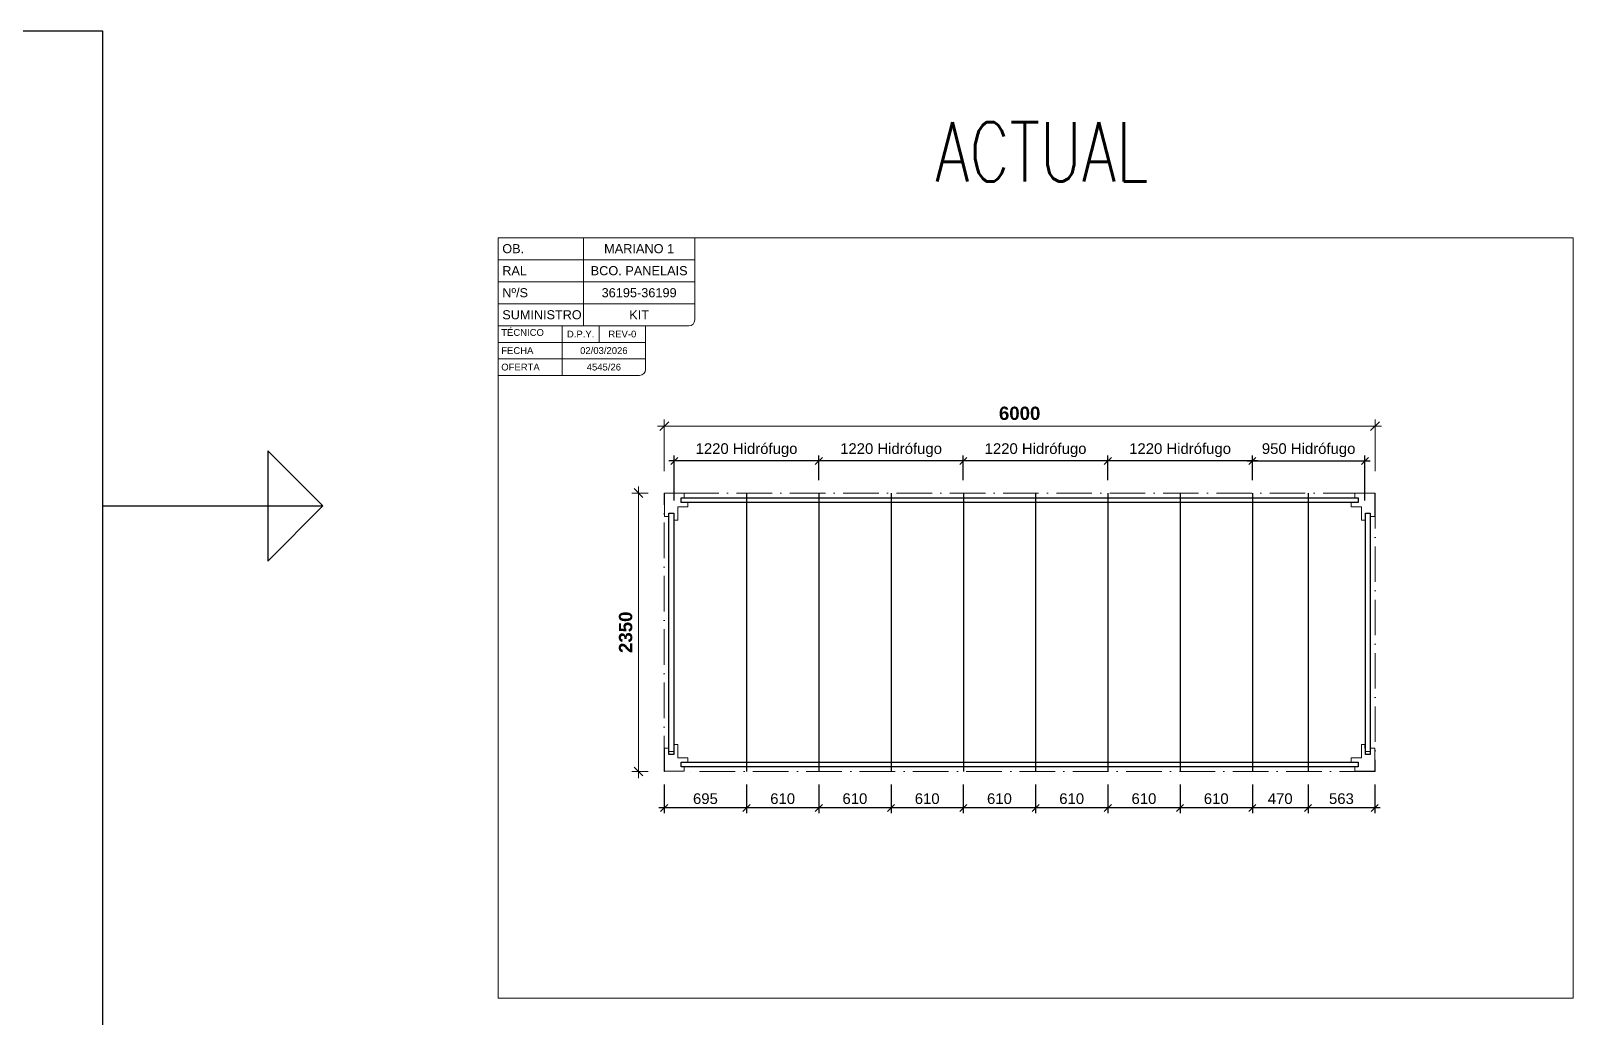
# Model space of a CAD drawing. Header units: millimetres. Extents: x 367645 to 474957, y -134457 to -104992.
# Drawn here: x 401604 to 414624, y -113315 to -104992 of the extents above; entities that cross this region are included whole.
import ezdxf

# ---------------------------------------------------------------- set-up
doc = ezdxf.new("R2010")
doc.units = ezdxf.units.MM
doc.header["$LTSCALE"] = 25
doc.header["$PDMODE"] = 35
doc.header["$PDSIZE"] = 5
doc.linetypes.add('ACAD_ISO10W100', pattern=[18, 12, -3, 0, -3])
for name, color, linetype in [('CARRIL', 3, 'Continuous'), ('Ejes', 4, 'Continuous'), ('Estructura LF', 8, 'Continuous'), ('TEXTO', 2, 'Continuous')]:
    doc.layers.add(name, color=color, linetype=linetype)
for name, color, linetype, lineweight in [('Cotas', 1, 'Continuous', 13), ('PL-LIM-CASETA', 8, 'ACAD_ISO10W100', 9), ('PL-PILARES', 2, 'Continuous', 18)]:
    doc.layers.add(name, color=color, linetype=linetype, lineweight=lineweight)
doc.styles.add('ARIAL', font='arial.ttf')
doc.styles.add('ROMANS', font='romans.shx', dxfattribs={"width": 0.75})
doc.styles.get("Standard").update_dxf_attribs({"font": 'arial.ttf'})
doc.dimstyles.new('PMP-T-60', dxfattribs={"dimscale": 60, "dimtxt": 1.8, "dimasz": 1, "dimexe": 0.75, "dimexo": 1.8, "dimgap": 0.54, "dimtad": 1, "dimdec": 0, "dimzin": 0, "dimdsep": 46, "dimtxsty": 'ROMANS', "dimblk1": 'OBLIQUE', "dimblk2": 'OBLIQUE', "dimsah": 1, "dimcen": 1, "dimdle": 0.75, "dimadec": 0, "dimazin": 0, "dimtfac": 1, "dimtdec": 0, "dimtofl": 0, "dimtmove": 0, "dimatfit": 3, "dimldrblk": 'OBLIQUE', "dimfxl": 1, "dimtolj": 1, "dimtzin": 0, "dimarcsym": 0})

# ---------------------------------------------------------------- blocks, each defined once
blk = doc.blocks.new('_OBLIQUE')
at = {"color": 0, "linetype": 'ByBlock'}
blk.add_line((-0.5, -0.5), (0.5, 0.5), dxfattribs=at)
blk = doc.blocks.new('PILAR Y REMATE')
at = {"lineweight": 0}
blk.add_wipeout([(-140, 78), (-198, 78), (-198, 113), (-113, 113), (-113, 226), (-78, 226), (-78, 168), (-38, 168), (-38, 195), (0, 195), (0, 0), (-167, 0), (-167, 38), (-140, 38)], dxfattribs=at)
at = {"layer": 'PL-PILARES'}
blk.add_line((2, -2), (0, -2), dxfattribs=at)
blk.add_lwpolyline([(-140, 78), (-198, 78), (-198, 113), (-113, 113), (-113, 226), (-78, 226), (-78, 168), (-38, 168), (-38, 195), (0, 195), (0, 0), (-167, 0), (-167, 38), (-140, 38)], close=True, dxfattribs=at)
blk = doc.blocks.new('*D287')
at = {"layer": 'Cotas', "color": 0, "lineweight": -2, "transparency": 16777216}
for p, q in [((407036, -108955), (407036, -108577)), ((408256, -108785), (408256, -108577)), ((408301, -108622), (406991, -108622))]:
    blk.add_line(p, q, dxfattribs=at)
at = {"layer": 'Defpoints', "color": 0, "transparency": 16777216}
for p in [(407036, -108622), (408256, -108893), (407036, -109063)]:
    blk.add_point(p, dxfattribs=at)
at = {"layer": 'Cotas', "color": 0, "lineweight": -2, "transparency": 16777216, "xscale": 60, "yscale": 60, "zscale": 60, "rotation": 180}
blk.add_blockref('_OBLIQUE', (407036, -108622), dxfattribs=at)
at = {"layer": 'Cotas', "color": 0, "lineweight": -2, "transparency": 16777216, "xscale": 60, "yscale": 60, "zscale": 60}
blk.add_blockref('_OBLIQUE', (408256, -108622), dxfattribs=at)
at = {"layer": 'Cotas', "color": 0, "transparency": 16777216, "insert": (407646, -108531), "char_height": 90, "attachment_point": 5, "style": 'ARIAL'}
blk.add_mtext('\\A1;1220 Hidrófugo', dxfattribs=at)
blk = doc.blocks.new('*D288')
at = {"layer": 'Cotas', "color": 0, "lineweight": -2, "transparency": 16777216}
for p, q in [((407646, -111351), (407646, -111595)), ((408256, -111351), (408256, -111595)), ((408301, -111550), (407601, -111550))]:
    blk.add_line(p, q, dxfattribs=at)
at = {"layer": 'Defpoints', "color": 0, "transparency": 16777216}
for p in [(407646, -111243), (408256, -111243), (407646, -111550)]:
    blk.add_point(p, dxfattribs=at)
at = {"layer": 'Cotas', "color": 0, "lineweight": -2, "transparency": 16777216, "xscale": 60, "yscale": 60, "zscale": 60, "rotation": 180}
blk.add_blockref('_OBLIQUE', (407646, -111550), dxfattribs=at)
at = {"layer": 'Cotas', "color": 0, "lineweight": -2, "transparency": 16777216, "xscale": 60, "yscale": 60, "zscale": 60}
blk.add_blockref('_OBLIQUE', (408256, -111550), dxfattribs=at)
at = {"layer": 'Cotas', "color": 0, "transparency": 16777216, "insert": (407951, -111472), "char_height": 90, "attachment_point": 5, "style": 'ARIAL'}
blk.add_mtext('\\A1;610', dxfattribs=at)
blk = doc.blocks.new('*D289')
at = {"layer": 'Cotas', "color": 0, "lineweight": -2, "transparency": 16777216}
for p, q in [((406951, -111351), (406951, -111595)), ((407646, -111351), (407646, -111595)), ((407691, -111550), (406906, -111550))]:
    blk.add_line(p, q, dxfattribs=at)
at = {"layer": 'Defpoints', "color": 0, "transparency": 16777216}
for p in [(406951, -111243), (407646, -111243), (406951, -111550)]:
    blk.add_point(p, dxfattribs=at)
at = {"layer": 'Cotas', "color": 0, "lineweight": -2, "transparency": 16777216, "xscale": 60, "yscale": 60, "zscale": 60, "rotation": 180}
blk.add_blockref('_OBLIQUE', (406951, -111550), dxfattribs=at)
at = {"layer": 'Cotas', "color": 0, "lineweight": -2, "transparency": 16777216, "xscale": 60, "yscale": 60, "zscale": 60}
blk.add_blockref('_OBLIQUE', (407646, -111550), dxfattribs=at)
at = {"layer": 'Cotas', "color": 0, "transparency": 16777216, "insert": (407299, -111472), "char_height": 90, "attachment_point": 5, "style": 'ARIAL'}
blk.add_mtext('\\A1;695', dxfattribs=at)
blk = doc.blocks.new('*D290')
at = {"layer": 'Cotas', "color": 0, "lineweight": -2, "transparency": 16777216}
for p, q in [((408256, -108785), (408256, -108577)), ((409476, -108785), (409476, -108577)), ((409521, -108622), (408211, -108622))]:
    blk.add_line(p, q, dxfattribs=at)
at = {"layer": 'Defpoints', "color": 0, "transparency": 16777216}
for p in [(408256, -108622), (408256, -108893), (409476, -108893)]:
    blk.add_point(p, dxfattribs=at)
at = {"layer": 'Cotas', "color": 0, "lineweight": -2, "transparency": 16777216, "xscale": 60, "yscale": 60, "zscale": 60, "rotation": 180}
blk.add_blockref('_OBLIQUE', (408256, -108622), dxfattribs=at)
at = {"layer": 'Cotas', "color": 0, "lineweight": -2, "transparency": 16777216, "xscale": 60, "yscale": 60, "zscale": 60}
blk.add_blockref('_OBLIQUE', (409476, -108622), dxfattribs=at)
at = {"layer": 'Cotas', "color": 0, "transparency": 16777216, "insert": (408866, -108531), "char_height": 90, "attachment_point": 5, "style": 'ARIAL'}
blk.add_mtext('\\A1;1220 Hidrófugo', dxfattribs=at)
blk = doc.blocks.new('*D291')
at = {"layer": 'Cotas', "color": 0, "lineweight": -2, "transparency": 16777216}
for p, q in [((408866, -111351), (408866, -111595)), ((409476, -111351), (409476, -111595)), ((409521, -111550), (408821, -111550))]:
    blk.add_line(p, q, dxfattribs=at)
at = {"layer": 'Defpoints', "color": 0, "transparency": 16777216}
for p in [(408866, -111243), (409476, -111243), (408866, -111550)]:
    blk.add_point(p, dxfattribs=at)
at = {"layer": 'Cotas', "color": 0, "lineweight": -2, "transparency": 16777216, "xscale": 60, "yscale": 60, "zscale": 60, "rotation": 180}
blk.add_blockref('_OBLIQUE', (408866, -111550), dxfattribs=at)
at = {"layer": 'Cotas', "color": 0, "lineweight": -2, "transparency": 16777216, "xscale": 60, "yscale": 60, "zscale": 60}
blk.add_blockref('_OBLIQUE', (409476, -111550), dxfattribs=at)
at = {"layer": 'Cotas', "color": 0, "transparency": 16777216, "insert": (409171, -111472), "char_height": 90, "attachment_point": 5, "style": 'ARIAL'}
blk.add_mtext('\\A1;610', dxfattribs=at)
blk = doc.blocks.new('*D292')
at = {"layer": 'Cotas', "color": 0, "lineweight": -2, "transparency": 16777216}
for p, q in [((409476, -108785), (409476, -108577)), ((410696, -108785), (410696, -108577)), ((410741, -108622), (409431, -108622))]:
    blk.add_line(p, q, dxfattribs=at)
at = {"layer": 'Defpoints', "color": 0, "transparency": 16777216}
for p in [(409476, -108622), (409476, -108893), (410696, -108893)]:
    blk.add_point(p, dxfattribs=at)
at = {"layer": 'Cotas', "color": 0, "lineweight": -2, "transparency": 16777216, "xscale": 60, "yscale": 60, "zscale": 60, "rotation": 180}
blk.add_blockref('_OBLIQUE', (409476, -108622), dxfattribs=at)
at = {"layer": 'Cotas', "color": 0, "lineweight": -2, "transparency": 16777216, "xscale": 60, "yscale": 60, "zscale": 60}
blk.add_blockref('_OBLIQUE', (410696, -108622), dxfattribs=at)
at = {"layer": 'Cotas', "color": 0, "transparency": 16777216, "insert": (410086, -108531), "char_height": 90, "attachment_point": 5, "style": 'ARIAL'}
blk.add_mtext('\\A1;1220 Hidrófugo', dxfattribs=at)
blk = doc.blocks.new('*D293')
at = {"layer": 'Cotas', "color": 0, "lineweight": -2, "transparency": 16777216}
for p, q in [((410086, -111351), (410086, -111595)), ((410696, -111351), (410696, -111595)), ((410741, -111550), (410041, -111550))]:
    blk.add_line(p, q, dxfattribs=at)
at = {"layer": 'Defpoints', "color": 0, "transparency": 16777216}
for p in [(410086, -111243), (410696, -111243), (410086, -111550)]:
    blk.add_point(p, dxfattribs=at)
at = {"layer": 'Cotas', "color": 0, "lineweight": -2, "transparency": 16777216, "xscale": 60, "yscale": 60, "zscale": 60, "rotation": 180}
blk.add_blockref('_OBLIQUE', (410086, -111550), dxfattribs=at)
at = {"layer": 'Cotas', "color": 0, "lineweight": -2, "transparency": 16777216, "xscale": 60, "yscale": 60, "zscale": 60}
blk.add_blockref('_OBLIQUE', (410696, -111550), dxfattribs=at)
at = {"layer": 'Cotas', "color": 0, "transparency": 16777216, "insert": (410391, -111472), "char_height": 90, "attachment_point": 5, "style": 'ARIAL'}
blk.add_mtext('\\A1;610', dxfattribs=at)
blk = doc.blocks.new('*D294')
at = {"layer": 'Cotas', "color": 0, "lineweight": -2, "transparency": 16777216}
for p, q in [((410696, -108785), (410696, -108577)), ((411916, -108785), (411916, -108577)), ((411961, -108622), (410651, -108622))]:
    blk.add_line(p, q, dxfattribs=at)
at = {"layer": 'Defpoints', "color": 0, "transparency": 16777216}
for p in [(410696, -108622), (410696, -108893), (411916, -108893)]:
    blk.add_point(p, dxfattribs=at)
at = {"layer": 'Cotas', "color": 0, "lineweight": -2, "transparency": 16777216, "xscale": 60, "yscale": 60, "zscale": 60, "rotation": 180}
blk.add_blockref('_OBLIQUE', (410696, -108622), dxfattribs=at)
at = {"layer": 'Cotas', "color": 0, "lineweight": -2, "transparency": 16777216, "xscale": 60, "yscale": 60, "zscale": 60}
blk.add_blockref('_OBLIQUE', (411916, -108622), dxfattribs=at)
at = {"layer": 'Cotas', "color": 0, "transparency": 16777216, "insert": (411306, -108531), "char_height": 90, "attachment_point": 5, "style": 'ARIAL'}
blk.add_mtext('\\A1;1220 Hidrófugo', dxfattribs=at)
blk = doc.blocks.new('*D295')
at = {"layer": 'Cotas', "color": 0, "lineweight": -2, "transparency": 16777216}
for p, q in [((411306, -111351), (411306, -111595)), ((411916, -111351), (411916, -111595)), ((411961, -111550), (411261, -111550))]:
    blk.add_line(p, q, dxfattribs=at)
at = {"layer": 'Defpoints', "color": 0, "transparency": 16777216}
for p in [(411306, -111243), (411916, -111243), (411306, -111550)]:
    blk.add_point(p, dxfattribs=at)
at = {"layer": 'Cotas', "color": 0, "lineweight": -2, "transparency": 16777216, "xscale": 60, "yscale": 60, "zscale": 60, "rotation": 180}
blk.add_blockref('_OBLIQUE', (411306, -111550), dxfattribs=at)
at = {"layer": 'Cotas', "color": 0, "lineweight": -2, "transparency": 16777216, "xscale": 60, "yscale": 60, "zscale": 60}
blk.add_blockref('_OBLIQUE', (411916, -111550), dxfattribs=at)
at = {"layer": 'Cotas', "color": 0, "transparency": 16777216, "insert": (411611, -111472), "char_height": 90, "attachment_point": 5, "style": 'ARIAL'}
blk.add_mtext('\\A1;610', dxfattribs=at)
blk = doc.blocks.new('*D296')
at = {"layer": 'Cotas', "color": 0, "lineweight": -2, "transparency": 16777216}
for p, q in [((408256, -111351), (408256, -111595)), ((408866, -111351), (408866, -111595)), ((408911, -111550), (408211, -111550))]:
    blk.add_line(p, q, dxfattribs=at)
at = {"layer": 'Defpoints', "color": 0, "transparency": 16777216}
for p in [(408256, -111243), (408866, -111243), (408256, -111550)]:
    blk.add_point(p, dxfattribs=at)
at = {"layer": 'Cotas', "color": 0, "lineweight": -2, "transparency": 16777216, "xscale": 60, "yscale": 60, "zscale": 60, "rotation": 180}
blk.add_blockref('_OBLIQUE', (408256, -111550), dxfattribs=at)
at = {"layer": 'Cotas', "color": 0, "lineweight": -2, "transparency": 16777216, "xscale": 60, "yscale": 60, "zscale": 60}
blk.add_blockref('_OBLIQUE', (408866, -111550), dxfattribs=at)
at = {"layer": 'Cotas', "color": 0, "transparency": 16777216, "insert": (408561, -111472), "char_height": 90, "attachment_point": 5, "style": 'ARIAL'}
blk.add_mtext('\\A1;610', dxfattribs=at)
blk = doc.blocks.new('*D297')
at = {"layer": 'Cotas', "color": 0, "lineweight": -2, "transparency": 16777216}
for p, q in [((409476, -111351), (409476, -111595)), ((410086, -111351), (410086, -111595)), ((410131, -111550), (409431, -111550))]:
    blk.add_line(p, q, dxfattribs=at)
at = {"layer": 'Defpoints', "color": 0, "transparency": 16777216}
for p in [(409476, -111243), (410086, -111243), (409476, -111550)]:
    blk.add_point(p, dxfattribs=at)
at = {"layer": 'Cotas', "color": 0, "lineweight": -2, "transparency": 16777216, "xscale": 60, "yscale": 60, "zscale": 60, "rotation": 180}
blk.add_blockref('_OBLIQUE', (409476, -111550), dxfattribs=at)
at = {"layer": 'Cotas', "color": 0, "lineweight": -2, "transparency": 16777216, "xscale": 60, "yscale": 60, "zscale": 60}
blk.add_blockref('_OBLIQUE', (410086, -111550), dxfattribs=at)
at = {"layer": 'Cotas', "color": 0, "transparency": 16777216, "insert": (409781, -111472), "char_height": 90, "attachment_point": 5, "style": 'ARIAL'}
blk.add_mtext('\\A1;610', dxfattribs=at)
blk = doc.blocks.new('*D298')
at = {"layer": 'Cotas', "color": 0, "lineweight": -2, "transparency": 16777216}
for p, q in [((410696, -111351), (410696, -111595)), ((411306, -111351), (411306, -111595)), ((411351, -111550), (410651, -111550))]:
    blk.add_line(p, q, dxfattribs=at)
at = {"layer": 'Defpoints', "color": 0, "transparency": 16777216}
for p in [(410696, -111243), (411306, -111243), (410696, -111550)]:
    blk.add_point(p, dxfattribs=at)
at = {"layer": 'Cotas', "color": 0, "lineweight": -2, "transparency": 16777216, "xscale": 60, "yscale": 60, "zscale": 60, "rotation": 180}
blk.add_blockref('_OBLIQUE', (410696, -111550), dxfattribs=at)
at = {"layer": 'Cotas', "color": 0, "lineweight": -2, "transparency": 16777216, "xscale": 60, "yscale": 60, "zscale": 60}
blk.add_blockref('_OBLIQUE', (411306, -111550), dxfattribs=at)
at = {"layer": 'Cotas', "color": 0, "transparency": 16777216, "insert": (411001, -111472), "char_height": 90, "attachment_point": 5, "style": 'ARIAL'}
blk.add_mtext('\\A1;610', dxfattribs=at)
blk = doc.blocks.new('*D299')
at = {"layer": 'Cotas', "color": 0, "lineweight": -2, "transparency": 16777216}
for p, q in [((411916, -108785), (411916, -108577)), ((412866, -108955), (412866, -108577)), ((411871, -108622), (412911, -108622))]:
    blk.add_line(p, q, dxfattribs=at)
at = {"layer": 'Defpoints', "color": 0, "transparency": 16777216}
for p in [(412866, -108622), (411916, -108893), (412866, -109063)]:
    blk.add_point(p, dxfattribs=at)
at = {"layer": 'Cotas', "color": 0, "lineweight": -2, "transparency": 16777216, "xscale": 60, "yscale": 60, "zscale": 60, "rotation": 180}
blk.add_blockref('_OBLIQUE', (411916, -108622), dxfattribs=at)
at = {"layer": 'Cotas', "color": 0, "lineweight": -2, "transparency": 16777216, "xscale": 60, "yscale": 60, "zscale": 60}
blk.add_blockref('_OBLIQUE', (412866, -108622), dxfattribs=at)
at = {"layer": 'Cotas', "color": 0, "transparency": 16777216, "insert": (412391, -108531), "char_height": 90, "attachment_point": 5, "style": 'ARIAL'}
blk.add_mtext('\\A1;950 Hidrófugo', dxfattribs=at)
blk = doc.blocks.new('*D300')
at = {"layer": 'Cotas', "color": 0, "lineweight": -2, "transparency": 16777216}
for p, q in [((412386, -111351), (412386, -111595)), ((412949, -111351), (412949, -111595)), ((412994, -111550), (412341, -111550))]:
    blk.add_line(p, q, dxfattribs=at)
at = {"layer": 'Defpoints', "color": 0, "transparency": 16777216}
for p in [(412386, -111243), (412949, -111243), (412386, -111550)]:
    blk.add_point(p, dxfattribs=at)
at = {"layer": 'Cotas', "color": 0, "lineweight": -2, "transparency": 16777216, "xscale": 60, "yscale": 60, "zscale": 60, "rotation": 180}
blk.add_blockref('_OBLIQUE', (412386, -111550), dxfattribs=at)
at = {"layer": 'Cotas', "color": 0, "lineweight": -2, "transparency": 16777216, "xscale": 60, "yscale": 60, "zscale": 60}
blk.add_blockref('_OBLIQUE', (412949, -111550), dxfattribs=at)
at = {"layer": 'Cotas', "color": 0, "transparency": 16777216, "insert": (412668, -111472), "char_height": 90, "attachment_point": 5, "style": 'ARIAL'}
blk.add_mtext('\\A1;563', dxfattribs=at)
blk = doc.blocks.new('*D301')
at = {"layer": 'Cotas', "color": 0, "lineweight": -2, "transparency": 16777216}
for p, q in [((411916, -111351), (411916, -111595)), ((412386, -111351), (412386, -111595)), ((412431, -111550), (411871, -111550))]:
    blk.add_line(p, q, dxfattribs=at)
at = {"layer": 'Defpoints', "color": 0, "transparency": 16777216}
for p in [(411916, -111243), (412386, -111243), (411916, -111550)]:
    blk.add_point(p, dxfattribs=at)
at = {"layer": 'Cotas', "color": 0, "lineweight": -2, "transparency": 16777216, "xscale": 60, "yscale": 60, "zscale": 60, "rotation": 180}
blk.add_blockref('_OBLIQUE', (411916, -111550), dxfattribs=at)
at = {"layer": 'Cotas', "color": 0, "lineweight": -2, "transparency": 16777216, "xscale": 60, "yscale": 60, "zscale": 60}
blk.add_blockref('_OBLIQUE', (412386, -111550), dxfattribs=at)
at = {"layer": 'Cotas', "color": 0, "transparency": 16777216, "insert": (412151, -111472), "char_height": 90, "attachment_point": 5, "style": 'ARIAL'}
blk.add_mtext('\\A1;470', dxfattribs=at)

msp = doc.modelspace()

# ---------------------------------------------------------------- linework, layer by layer
for p, q in [((404068.68, -109001.465), (403603.679, -108536.464)), ((403603.679, -108536.464), (403603.679, -109466.466)), ((402208.715, -109001.465), (404068.68, -109001.465)), ((403603.679, -109466.466), (404068.68, -109001.465))]:
    msp.add_line(p, q)
msp.add_lwpolyline([(367644.525, -104992.242), (402208.715, -104992.242), (402208.715, -120969.827), (367644.525, -120969.827)], close=True)
at = {"layer": 'Cotas'}
for p, q in [((406951.392, -108708.515), (406951.392, -108272.017)), ((412951.392, -108708.515), (412951.392, -108272.017)), ((406895.142, -108328.267), (413007.642, -108328.267)), ((406733.673, -108836.311), (406733.673, -111298.811)), ((406816.392, -108892.561), (406677.423, -108892.561)), ((406816.392, -111242.561), (406677.423, -111242.561))]:
    msp.add_line(p, q, dxfattribs=at)
at = {"layer": 'Cotas', "elevation": 0}
for points in [[(405548.638, -106737.77), (414624.146, -106737.77), (414624.146, -113155.45), (405548.638, -113155.45)], [(405548.638, -106737.77), (406269.796, -106737.77), (406269.796, -106923.682), (405548.638, -106923.682)], [(406269.796, -106737.77), (407208.782, -106737.77), (407208.782, -106923.682), (406269.796, -106923.682)], [(405548.638, -106923.682), (406269.796, -106923.682), (406269.796, -107109.595), (405548.638, -107109.595)], [(406269.796, -106923.682), (407208.782, -106923.682), (407208.782, -107109.595), (406269.796, -107109.595)], [(405548.638, -107109.595), (406269.796, -107109.595), (406269.796, -107295.507), (405548.638, -107295.507)], [(406269.796, -107109.595), (407208.782, -107109.595), (407208.782, -107295.507), (406269.796, -107295.507)], [(405548.638, -107295.507), (406269.796, -107295.507), (406269.796, -107481.42), (405548.638, -107481.42)], [(405548.638, -107481.42), (406089.507, -107481.42), (406089.507, -107620.854), (405548.638, -107620.854)], [(406089.507, -107481.42), (406793.746, -107481.42), (406793.746, -107620.854), (406089.507, -107620.854)], [(405548.638, -107620.854), (406089.507, -107620.854), (406089.507, -107760.288), (405548.638, -107760.288)], [(406089.507, -107620.854), (406793.746, -107620.854), (406793.746, -107760.288), (406089.507, -107760.288)], [(405548.638, -107760.288), (406089.507, -107760.288), (406089.507, -107899.723), (405548.638, -107899.723)]]:
    msp.add_lwpolyline(points, close=True, dxfattribs=at)
for points in [[(406269.796, -107295.507), (407208.782, -107295.507), (407208.782, -107431.42, -0.414213562), (407158.782, -107481.42), (406269.796, -107481.42)], [(406089.507, -107760.288), (406793.746, -107760.288), (406793.746, -107849.723, -0.414213562), (406743.746, -107899.723), (406089.507, -107899.723)]]:
    msp.add_lwpolyline(points, format="xyb", close=True, dxfattribs=at)
msp.add_lwpolyline([(406401.501, -107481.42), (406401.501, -107620.854)], dxfattribs=at)
at = {"layer": 'Ejes'}
for p, q in [((407646.392, -108892.561), (407646.392, -111242.561)), ((408256.392, -108892.561), (408256.392, -111242.561)), ((408866.392, -108892.561), (408866.392, -111242.561)), ((409476.392, -108892.561), (409476.392, -111242.561)), ((410086.392, -108892.561), (410086.392, -111242.561)), ((410696.392, -108892.561), (410696.392, -111242.561)), ((411306.392, -108892.561), (411306.392, -111242.561)), ((411916.392, -108892.561), (411916.392, -111242.561)), ((412386.392, -108892.561), (412386.392, -111242.561))]:
    msp.add_line(p, q, dxfattribs=at)
at = {"layer": 'PL-LIM-CASETA', "color": 253}
for p, q in [((406951.392, -111242.561), (406951.392, -108892.561)), ((407111.392, -108892.561), (412951.392, -108892.561)), ((412951.392, -108892.561), (412951.392, -111242.561)), ((412951.392, -111242.561), (407111.392, -111242.561))]:
    msp.add_line(p, q, dxfattribs=at)

# ---------------------------------------------------------------- block references
at = {"layer": 'Cotas', "xscale": 75, "yscale": 75, "zscale": 75}
for p, rotation in [((406951.392, -108328.267), 180), ((406733.673, -108892.561), 90), ((406733.673, -111242.561), 270)]:
    msp.add_blockref('_OBLIQUE', p, dxfattribs=dict(at, rotation=rotation))
msp.add_blockref('_OBLIQUE', (412951.392, -108328.267), dxfattribs=at)

# ---------------------------------------------------------------- texts
at = {"style": 'ARIAL'}
for s, insert, char_height, attachment_point in [('TÉCNICO', (405575.442, -107509.021), 57.2845, 1), ('D.P.Y.', (406245.504, -107551.137), 57.2845, 5), ('REV-0', (406597.624, -107551.137), 57.2845, 5), ('FECHA', (405575.442, -107661.488), 57.2845, 1), ('\\pxqc;02/03/2026', (406441.626, -107690.571), 57.28447, 5)]:
    msp.add_mtext_dynamic_manual_height_columns(s, width=1584.83966, gutter_width=400, heights=[0], dxfattribs=dict(at, insert=insert, char_height=char_height, attachment_point=attachment_point))
at = {"color": 4, "style": 'ARIAL'}
for s, insert, char_height, attachment_point in [('OFERTA', (405575.442, -107800.922), 57.2845, 1), ('\\pxqc;4545/26', (406441.626, -107830.006), 57.28447, 5)]:
    msp.add_mtext_dynamic_manual_height_columns(s, width=1584.83966, gutter_width=400, heights=[0], dxfattribs=dict(at, insert=insert, char_height=char_height, attachment_point=attachment_point))
at = {"layer": 'CARRIL', "insert": (409238.678, -105763.338), "char_height": 500, "width": 5579.14778, "attachment_point": 1, "style": 'ROMANS'}
msp.add_mtext('ACTUAL', dxfattribs=at)
at = {"layer": 'Cotas', "insert": (409951.392, -108220.267), "char_height": 112.5, "attachment_point": 5, "style": 'ARIAL'}
msp.add_mtext('\\A1;{\\fArial|b1|i0|c0|p34;6000}', dxfattribs=at)
at = {"layer": 'Cotas', "insert": (406625.673, -110067.561), "char_height": 112.5, "attachment_point": 5, "rotation": 90, "style": 'ARIAL'}
msp.add_mtext('\\A1;{\\fArial|b1|i0|c0|p34;2350}', dxfattribs=at)
at = {"layer": 'TEXTO'}
for s, width, insert, char_height, attachment_point in [('OB.', 1584.83966, (405584.377, -106791.948), 76.3793, 1), ('MARIANO 1', 2782.4442, (406739.289, -106830.726), 76.9241, 5), ('RAL', 1584.83966, (405584.377, -106977.861), 76.3793, 1), ('\\pxqc;BCO. PANELAIS', 2782.4442, (406739.289, -107016.639), 76.92412, 5), ('Nº/S ', 1584.83966, (405584.377, -107163.773), 76.3793, 1), ('{\\C6;36195-36199}', 2782.4442, (406739.289, -107202.551), 76.92412, 5), ('SUMINISTRO', 1584.83966, (405584.377, -107349.685), 76.3793, 1)]:
    msp.add_mtext_dynamic_manual_height_columns(s, width=width, gutter_width=400, heights=[0], dxfattribs=dict(at, insert=insert, char_height=char_height, attachment_point=attachment_point))
at = {"layer": 'TEXTO', "color": 240, "true_color": 0xed1f24, "insert": (406739.289, -107388.463), "char_height": 76.9241, "attachment_point": 5}
msp.add_mtext_dynamic_manual_height_columns('\\pxqc;KIT', width=2782.4442, gutter_width=400, heights=[0], dxfattribs=at)

# ---------------------------------------------------------------- dimensions: what is measured, and where the dimension line sits
at = {"layer": 'Cotas'}
for base, p1, p2, picture, middle in [((408256.392, -108622.311), (409476.392, -108892.561), (408256.392, -108892.561), '*D290', (408866.392, -108530.914)), ((409476.392, -108622.311), (410696.392, -108892.561), (409476.392, -108892.561), '*D292', (410086.392, -108530.914)), ((410696.392, -108622.311), (411916.392, -108892.561), (410696.392, -108892.561), '*D294', (411306.392, -108530.914))]:
    dim = msp.add_linear_dim(base=base, p1=p1, p2=p2, angle=180, text='<> Hidrófugo', dimstyle='PMP-T-60', override={"dimtxt": 1.5, "dimtxsty": 'ARIAL'}, dxfattribs=at)
    dim.commit()
    dim.dimension.update_dxf_attribs({"geometry": picture, "text_midpoint": middle})
for base, p1, p2, picture, middle in [((407646.392, -111550.269), (408256.392, -111242.561), (407646.392, -111242.561), '*D288', (407951.392, -111471.917)), ((408256.392, -111550.269), (408866.392, -111242.561), (408256.392, -111242.561), '*D296', (408561.392, -111471.917)), ((408866.392, -111550.269), (409476.392, -111242.561), (408866.392, -111242.561), '*D291', (409171.392, -111471.917)), ((409476.392, -111550.269), (410086.392, -111242.561), (409476.392, -111242.561), '*D297', (409781.392, -111471.917)), ((410086.392, -111550.269), (410696.392, -111242.561), (410086.392, -111242.561), '*D293', (410391.392, -111471.917)), ((410696.392, -111550.269), (411306.392, -111242.561), (410696.392, -111242.561), '*D298', (411001.392, -111471.917)), ((411306.392, -111550.269), (411916.392, -111242.561), (411306.392, -111242.561), '*D295', (411611.392, -111471.917)), ((411916.392, -111550.269), (412386.392, -111242.561), (411916.392, -111242.561), '*D301', (412151.392, -111471.917))]:
    dim = msp.add_linear_dim(base=base, p1=p1, p2=p2, angle=180, dimstyle='PMP-T-60', override={"dimtxt": 1.5, "dimtxsty": 'ARIAL'}, dxfattribs=at)
    dim.commit()
    dim.dimension.update_dxf_attribs({"geometry": picture, "text_midpoint": middle})

# ---------------------------------------------------------------- next in the draw order: block references
at = {"layer": 'PL-PILARES', "rotation": 179.9999999999999}
msp.add_blockref('PILAR Y REMATE', (406953.392, -108894.561), dxfattribs=at)
at = {"layer": 'PL-PILARES', "xscale": -1, "rotation": 180}
msp.add_blockref('PILAR Y REMATE', (412949.392, -108894.561), dxfattribs=at)
at = {"layer": 'PL-PILARES', "xscale": -1}
msp.add_blockref('PILAR Y REMATE', (406953.392, -111240.561), dxfattribs=at)
at = {"layer": 'PL-PILARES'}
msp.add_blockref('PILAR Y REMATE', (412949.392, -111240.561), dxfattribs=at)

# ---------------------------------------------------------------- next in the draw order: linework, layer by layer
at = {"layer": 'Cotas'}
msp.add_line((412866.392, -111045.561), (412866.392, -111016.823), dxfattribs=at)
at = {"layer": 'Estructura LF'}
for p, q in [((406991.392, -109062.561), (407031.392, -109062.561)), ((406991.392, -111097.561), (406991.392, -109062.561)), ((407031.392, -109062.561), (407031.392, -111097.561)), ((407031.392, -111097.561), (406991.392, -111097.561))]:
    msp.add_line(p, q, dxfattribs=at)
at = {"layer": 'Estructura LF', "elevation": 0}
for points in [[(407093.392, -108932.561), (412809.392, -108932.561), (412809.392, -108972.561), (407093.392, -108972.561)], [(412911.392, -111097.561), (412871.392, -111097.561), (412871.392, -109062.561), (412911.392, -109062.561)], [(407093.392, -111162.561), (412809.392, -111162.561), (412809.392, -111202.561), (407093.392, -111202.561)]]:
    msp.add_lwpolyline(points, close=True, dxfattribs=at)

# ---------------------------------------------------------------- next in the draw order: dimensions: what is measured, and where the dimension line sits
at = {"layer": 'Cotas'}
for base, p1, p2, picture, middle in [((407036.392, -108622.311), (408256.392, -108892.561), (407036.392, -109063.364), '*D287', (407646.392, -108530.914)), ((412866.392, -108622.311), (411916.392, -108892.561), (412866.392, -109062.561), '*D299', (412391.392, -108530.914))]:
    dim = msp.add_linear_dim(base=base, p1=p1, p2=p2, angle=180, text='<> Hidrófugo', dimstyle='PMP-T-60', override={"dimtxt": 1.5, "dimtxsty": 'ARIAL'}, dxfattribs=at)
    dim.commit()
    dim.dimension.update_dxf_attribs({"geometry": picture, "text_midpoint": middle})
for base, p1, p2, picture, middle in [((406951.392, -111550.269), (407646.392, -111242.561), (406951.392, -111242.561), '*D289', (407298.892, -111471.917)), ((412386.392, -111550.269), (412949.392, -111242.561), (412386.392, -111242.561), '*D300', (412667.892, -111471.887))]:
    dim = msp.add_linear_dim(base=base, p1=p1, p2=p2, angle=180, dimstyle='PMP-T-60', override={"dimtxt": 1.5, "dimtxsty": 'ARIAL'}, dxfattribs=at)
    dim.commit()
    dim.dimension.update_dxf_attribs({"geometry": picture, "text_midpoint": middle})

doc.saveas('drawing.dxf')
